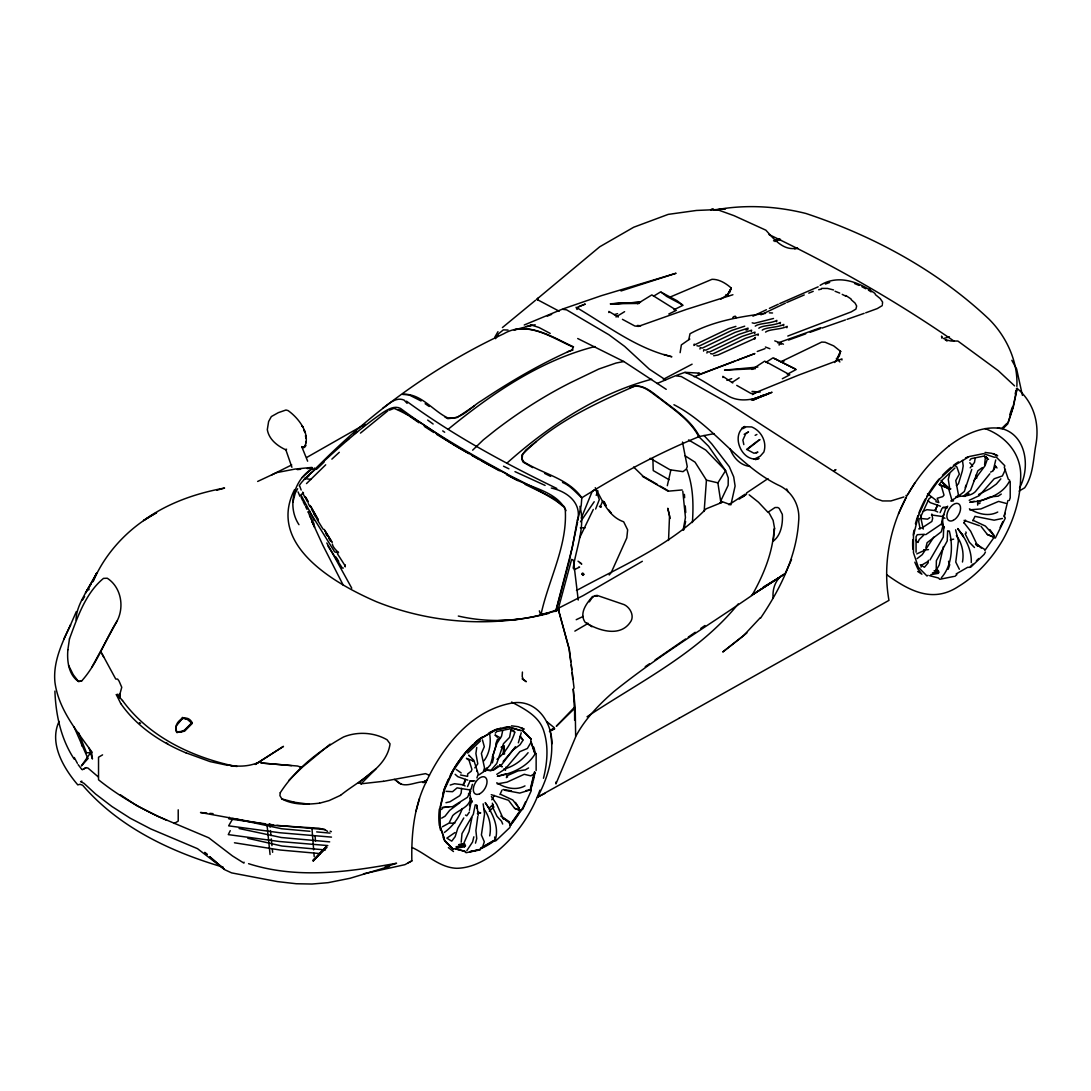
<?xml version="1.0" encoding="UTF-8"?>
<svg xmlns="http://www.w3.org/2000/svg" width="1091" height="1091" viewBox="0 0 1091 1091"><rect width="100%" height="100%" fill="white"/><g stroke="black" fill="none" stroke-linecap="round" stroke-linejoin="round"><path stroke-width="1.5" d="M476.917 808.417L476.917 805.213L478.226 815.263M692.417 522.534C693.562 504.506 693.331 486.627 686.866 469.607M1016.867 386.378C1018.108 361.612 1006.488 336.642 989.114 319.254C937.196 270.268 873.332 235.888 805.894 213.468C776.41 206.117 745.003 204.29 715.096 209.977M773.164 598.386C772.101 588.69 775.851 577.93 785.125 573.621L791.548 559.533M503.292 754.222L503.483 746.189L501.069 747.199M363.508 873.809L404.925 864.658L411.853 860.881C411.28 834.206 413.966 807.081 425.763 782.738M841.897 360.016L841.938 358.898L798.748 375.045L753.486 393.469L750.894 393.415L736.739 385.382M668.538 540.468L669.519 516.002L667.787 508.256L670.119 518.443M67.887 649.704C66.878 660.819 68.528 674.811 78.47 681.48L81.552 681.084C97.167 663.901 104.777 640.649 117.01 621.134C124.606 606.814 121.128 587.163 107.259 578.23L103.495 578.38C85.371 593.272 77.42 617.574 69.456 638.89M522.412 672.056L522.207 676.529L523.203 679.338L526.326 681.711L522.112 678.861M286.36 450.106C277.7 446.11 269 439.687 267.309 429.649L268.618 421.521L271.345 416.557L278.314 412.657L285.978 410.011L288.038 410.571C298.498 417.908 311.317 434.163 304.321 447.474L302.125 446.942M303.53 493.064C301.171 492.573 304.416 492.627 302.63 492.873L305.016 497.496M550.532 733.384C554.705 755.408 547.887 777.828 537.508 797.18L679.066 718.301M577.48 519.275L572.448 546.823L555.878 610.524L559.083 608.642M464.534 846.78L463.28 845.511L463.402 843.752L464.739 843.943L465.434 845.811L464.534 846.78L455.861 848.293M938.069 573.389L936.814 572.107L936.937 570.348L938.274 570.538L938.969 572.42L938.069 573.389L930.841 574.643M704.145 511.42L706.436 480.149L695.049 462.175L685.107 455.82M882.374 304.403L882.578 302.03L880.192 298.566L875.255 294.502M928.332 560.297L928.1 562.929L924.432 567.265L920.258 564.756M461.602 788.343L461.166 793.048L459.788 795.68L449.901 801.79L445.96 802.703M984.6 464.821L985.446 456.638M774.092 528.958C772.837 552.605 763.523 575.025 751.985 595.413L750.881 596.163C705.031 627.693 657.218 656.618 613.838 691.612C599.15 704.431 585.322 718.601 576.034 735.907M472.635 450.188L483.272 439.918L495.723 429.977A469.144 270.868 -60 0 1 570.579 382.655L598.782 369.044L616.006 363.058L623.82 361.516L666.233 389.337M489.709 835.87C491.482 826.61 489.668 816.463 483.886 808.949M280.264 792.734L279.91 795.612L281.86 798.939C293.22 805.09 307.021 804.653 319.527 803.153M685.625 521.539L683.812 529.885M962.467 562.015C964.226 552.96 961.948 542.895 956.384 535.599M305.439 444.951L305.235 446.683L305.821 445.428M244.043 862.19L243.92 863.117L232.478 855.944L208.749 837.793L157.963 816.395L137.111 805.881L120.474 794.862M470.603 791.139L467.466 797.316L452.465 806.699L447.855 806.849M921.077 567.143L921.309 565.356L927.745 561.579M477.776 816.477L475.894 830.537L476.74 838.584L475.471 843.152M298.961 524.676C286.701 506.129 293.752 479.835 312.517 468.366L302.18 477.517M942.433 518.102L943.047 525.235L941.315 531.767L927.105 542.691L925.891 547.587M67.874 649.745L69.469 638.849M505.392 770.382L505.883 767.15M971.263 562.601C971.904 550.328 965.412 537.822 957.653 528.549L963.394 536.772L962.439 534.085M577.575 522.071L569.543 559.833L555.919 611.124L555.114 611.451M680.129 352.666L681.357 344.906L689.785 339.028L688.953 339.533M919.222 518.416L918.717 521.58L920.108 528.849M975.163 458.261L974.481 462.434L970.199 467.834M689.035 338.455L690.003 333.751C713.173 321.149 739.616 316.731 765.527 313.403M936.201 569.679L936.378 560.679L947.206 541.013L947.656 530.84L948.897 531.167M462.284 808.513C459.202 817.827 452.424 826.583 444.378 832.447M511.024 729.524L509.592 737.352L503.496 743.68L496.773 763.468L491.4 769.823L492.641 770.137M943.442 546.55L939.228 564.974L935.642 571.22M995.728 459.966L993.315 470.248M461.193 842.211L461.998 833.579L473.344 814.227L475.226 804.872L476.467 805.199M469.444 810.272L471.312 801.08L469.88 794.521L470.385 790.443L470.521 791.766L468.407 793.962M471.926 817.664L469.048 831.519L463.593 843.807M693.917 345.492L694.203 344.129L694.735 344.811L728.556 328.636L735.92 326.386M699.972 349.052L700.258 347.688L702.359 348.07L735.116 332.373L748.058 328.118L747.771 329.468M703.531 351.111L703.818 349.747L705.932 350.129L738.689 334.432L751.617 330.164L751.331 331.528M706.927 353.075L707.213 351.711L709.327 352.093L742.085 336.396L755.013 332.128L754.727 333.491M755.258 326.127C758.859 323.1 771.064 323.618 776.847 320.399L776.56 321.763M754.386 338.756L755.408 337.405L755.122 338.769M758.818 328.186C762.432 325.159 774.624 325.677 780.406 322.459L780.12 323.822M758.068 335.428L758.354 334.064L745.426 338.319L712.668 354.016L710.555 353.648M762.227 330.15C765.827 327.123 778.019 327.641 783.815 324.422L783.515 325.786M765.568 332.087C769.169 329.059 781.374 329.564 787.157 326.359L786.87 327.723M502.678 730.752L501.533 736.166L497.019 743.271L492.355 756.84L493.678 757.495L492.368 762.909M573.184 568.193C576.171 547.914 585.608 526.871 579.907 506.333M1015.203 393.933L1015.926 390.633M667.31 485.7L670.801 470.262M440.219 806.822L444.351 788.766L449.656 777.269M530.417 788.588L534.413 772.087M534.767 772.292L530.771 788.793L531.262 790.716L522.644 809.386L520.762 810.463L510.315 825.273L509.879 827.483L495.928 840.766L494.128 840.684L481.199 848.157L480.135 849.875L466.198 852.698L465.011 851.416L454.565 848.689L453.42 849.357L444.801 840.629L439.932 826.119L439.932 809.181L444.801 789.025L453.42 770.355L466.198 752.272L480.135 738.989L495.928 729.865L509.879 727.056L520.762 730.629L522.644 730.397L531.262 739.112L530.771 740.762L534.767 752.64L536.145 753.636L536.145 770.56M965.262 487.704L965.862 485.195M1007.907 500.551L1004.306 515.402L1004.797 517.325M229.328 817.295L228.933 818.891L265.29 823.787M473.862 836.811L472.58 841.979L466.866 850.557M942.965 517.734L941.315 524.103L925.686 534.672M292.92 502.065L295.266 493.05L297.625 488.741M583.33 574.03L582.989 575.38L582.294 573.252L584.162 574.425L581.844 574.371L583.276 573.307L582.349 573.961M543.468 778.278C547.273 763.141 548.678 746.94 544.027 731.829C539.704 716.364 524.607 709.027 511.597 702.045M683.143 530.035L685.448 517.584L682.802 491.264M122.478 700.531L120.105 697.845L119.942 693.944L121.756 687.275L119.028 681.016L117.623 679.093L115.741 679.052L101.149 652.118M415.998 811.268L419.462 798.707M521.225 732.797L518.334 742.821M496.119 744.853L490.459 764.75L484.704 771.173M541.068 614.247C548.555 579.498 567.865 545.282 565.206 509.129C553.86 488.263 523.257 487.336 505.774 473.167C469.566 453.501 433.591 433.1 400.52 408.429C394.615 405.443 388.355 409.125 383.364 412.248C354.793 431.872 329.727 456.106 304.157 479.372M310.512 513.002L334.61 551.841C343.297 554.542 333.587 550.314 332.332 544.041M943.306 515.92L945.883 508.174M482.454 847.543L484.309 841.775L481.39 834.97L484.54 813.995L483.163 803.849M1008.166 422.217L1013.007 407.161L1017.017 388.205L1016.294 388.982M476.74 747.471L475.894 753.486L477.776 763.809L474.803 767.846M589.345 601.85L592.822 596.532L597.009 595.359L624.202 604.659C630.353 607.592 634.935 616.483 630.148 622.415C619.661 637.662 597.854 630.393 585.185 622.361C579.403 614.11 585.349 605.096 590.776 598.564M1009.843 414.539L1012.298 407.148M476.917 777.91L478.226 773.983L473.862 760.318L468.707 755.122L469.471 756.158M948.174 569.27L949.688 564.852L948.515 561.238M472.403 784.347L471.08 789.175L469.13 789.802L457.088 787.879L452.533 791.698L446.124 791.33M943.524 515.143L943.742 514.488L942.992 516.589L931.469 514.966M729.606 292.783L731.256 288.051C725.979 283.401 719.269 279.16 712 279.31L669.915 297.134M949.265 445.742C932.219 459.393 917.995 476.399 907.248 495.382L906.007 495.396L906.662 496.46C889.601 527.989 882.646 564.947 888.96 600.364L679.066 718.287M947.206 507.465L947.656 506.169M63.755 639.244L70.588 624.884C62.119 642.722 52.9 661.882 54.932 682.189C58.478 709.3 76.834 730.956 92.203 752.476M1009.23 500.524L1010.211 497.851L1010.211 481.458M495.764 743.898L497.482 739.303L500.496 738.021L495.246 734.993M596.218 495.369L597.936 490.827M595.645 509.02L599.314 499.596L595.55 488.823M294.625 489.532C266.409 544.695 334.814 583.753 376.64 601.809C430.863 623.52 492 627.707 548.678 613.401M423.035 781.892L422.776 782.533L427.181 779.888M602.668 500.864L600.295 506.797L599.436 506.347L601.346 506.96L600.486 506.51M469.444 805.69L471.312 801.08L470.862 799.43L472.376 801.967L469.826 798.107M539.936 790.17C531.031 814.854 515.375 837.152 494.659 853.339C483.613 861.481 470.739 868.068 456.734 868.3C439.728 867.727 426.976 854.335 412.234 847.571M581.258 518.143L592.127 491.591L594.404 489.75M779.11 345.124L779.41 344.251A2.223 0.9 -69.6 0 1 780.774 343.16L783.447 344.183M556.287 783.065L556.055 781.933L555.933 783.897L575.666 736.861L575.23 708.659M424.276 781.347L423.731 782.602L424.385 781.251M917.954 542.5L919.263 539.459L924.486 534.372M69.879 626.398L76.356 611.519M929.955 559.997L943.306 537.072L943.742 527.048L942.897 525.166L943.538 527.185M450.978 774.405C457.906 760.741 467.971 748.59 479.685 738.716L480.858 738.43M464.807 782.438L465.502 779.41L457.797 776.669L455.152 774.324M467.507 786.584L469.525 782.22M499.951 794.575L502.01 790.102M522.194 809.127L525.507 801.94M940.087 512.647L942.106 508.27M972.886 520.83L974.945 516.357L994.133 520.189L1002.424 518.47M1000.161 527.376L1002.806 521.634M1005.302 518.13L995.347 538.027L987.382 534.522L980.904 526.217M93.13 581.612C104.954 553.178 128.806 527.567 156.599 512.688L143.521 520.571C167.509 503.156 195.657 493.337 224.582 488.059L216.754 490.227M898.52 513.779L905.939 498.001M1005.438 469.444L1002.37 475.962L994.242 478.731L979.213 495.669L969.217 500.305M92.79 581.408L96.799 572.939C89.898 587.49 75.92 604.523 76.097 620.152M703.995 435.445L711.837 443.982L729.279 466.662L733.697 476.849L735.102 486.04L730.888 504.847L720.66 501.11L728.161 485.318L728.256 477.94L725.597 470.616L708.564 446.233L698.295 436.168M579.58 537.918L593.286 509.442M280.251 792.775C295.429 769.1 319.172 750.649 343.488 737.011C357.343 731.325 374.104 732.279 387.1 739.793L390.046 743.83C386.828 768.5 357.957 781.02 340.515 795.38M971.754 469.43L964.308 491.536L957.134 497.141M949.688 473.726L948.284 479.426L949.866 489.586M425.735 782.779C442.551 746.776 471.476 709.9 512.852 702.89C536.54 699.317 552.278 722.419 551.869 743.857M303.966 430.345L305.03 432.541L304.198 429.895M59.091 721.437C48.7 743.435 63.742 768.337 77.788 784.879L80.011 784.306L82.657 785.234C118.905 827.36 170.823 851.853 223.273 867.209M486.777 767.996L483.749 771.514L487.022 770.232L491.236 770.587L486.068 770.001M92.067 666.806L117.01 621.134M727.67 294.556L731.256 288.051L727.67 294.556L720.783 299.207M491.796 799.758L494.25 795.407M96.799 572.939L85.48 592.959L90.908 584.326M88.644 590.013L89.162 589.085M985.446 552.046L984.109 554.419L970.595 567.279M441.623 809.536L442.769 807.517L448.865 806.863L442.196 807.599M494.673 337.405L497.973 331.678M995.66 466.375L993.001 471.012L990.601 472.103M1009.257 481.581C1002.124 495.3 984.232 501.055 969.776 502.255L974.331 501.246M463.784 817.977L457.797 828.26L455.152 836.661L451.742 841.134L447.801 838.774M91.453 751.454L81.402 765.909L88.18 758.368M531.017 742.33L527.362 748.494L519.861 751.644L505.365 768.882L496.787 774.337M84.634 596.545L82.561 599.832M908.271 493.705L914.79 483.04M933.869 537.072L922.236 554.664L917.136 558.592M495.546 338.674L498.71 333.641L503.36 329.877L508.011 330.041M720.66 501.11L717.878 482.849L725.597 470.616L705.782 450.065L688.571 439.946M760.482 618.256C780.024 589.358 796.389 556.846 798.626 521.484C800.33 506.088 792.38 491.114 777.91 484.922C738.021 465.271 713.446 425.04 673.938 404.72M232.956 818.373L228.646 825.846L279.882 832.747L331.487 837.111M230.242 830.66L228.278 834.615L279.514 841.516L327.805 845.58M314.167 520.489L309.708 511.365L308.167 511.938L314.631 527.212L312.135 521.866M1019.526 487.909C1030.231 468.544 1026.958 436.127 1002.752 428.872L1007.825 423.799L1013.239 407.257L1017.207 388.451C1034.036 402.715 1039.832 424.004 1035.754 445.373C1033.232 459.666 1033.204 475.526 1024.667 487.813L1019.103 491.059M580.521 521.73L594.2 501.737M834.67 362.526L839.347 355.789L840.561 351.357L833.688 345.874L825.123 342.233L821.7 342.069L780.488 361.953M745.903 433.441L742.876 440.028L743.83 444.596M479.685 849.616L480.858 847.952L493.773 840.493L495.464 840.493M469.403 812.072L466.771 815.795L465.502 815.045M509.961 825.069L520.421 810.258L514.625 808.363L508.542 800.289L491.264 794.671M984.805 550.532L994.296 537.072L987.382 534.522M534.754 754.427C526.898 767.123 511.488 773.764 497.346 776.274L505.801 773.901M663.301 379.313L692.103 364.176M732.716 317.795L733.261 317.031A2.223 1.582 -47.4 0 1 735.539 316.499M299.193 485.863C301.293 481.363 312.135 472.035 312.762 471.53M515.457 746.694L501.465 764.927L493.009 770.341L498.028 765.882M973.704 480.967L985.037 465.734L987.382 459.106L986.237 457.074M178.979 722.61L182.674 718.014L186.793 719.351M989.837 473.78L975.313 491.727C969.408 497.21 962.357 495.15 955.784 497.237L959.985 495.6L959.044 495.955M969.804 460.293L971.14 458.656L983.973 456.065M609.201 574.971L611.26 572.475L626.793 537.931L627.639 529.858L623.67 521.798C608.314 516.493 602.505 500.578 595.25 487.704M941.369 577.725C952.184 565.711 953.207 546.127 949.361 531.181M503.169 761.463L513.097 749.926L520.052 744.744L522.971 740.257L520.162 736.289L522.903 739.78M1000.856 478.84L996.356 484.063L990.001 488.618L978.572 494.496M528.099 752.695C521.948 760.441 513.22 766.864 503.592 769.155M483.886 760.863C489.504 753.731 491.209 743.189 489.709 734.202M495.3 733.138L496.705 731.529L509.538 728.938M325.568 847.38L313.09 861.167L326.536 846.357L313.103 860.24L326.986 847.434M306.503 483.586L325.704 464.807M760.372 617.656L743.23 635.971L722.76 651.995L746.912 632.944M574.33 707.418L556.301 726.279L575.216 707.854L573.225 688.885L574.33 707.418L575.175 707.827M732.907 294.734L686.444 309.394L638.344 326.4L634.798 325.977L622.443 319.336M360.957 783.638L359.798 782.711L361.107 783.802L376.109 768.637L358.312 783.093M705.509 509.415C670.474 545.405 622.797 565.329 579.335 589.004L576.457 590.395M738.225 603.923C698.158 653.427 639.081 682.025 587.053 716.76M1006.898 423.403L1001.947 428.258L1002.493 428.722L997.515 427.958M288.842 780.406L302.043 767.464L330.109 744.171M313.281 471.053C368.226 414.416 432.172 367.244 503.728 333.778C527.076 320.072 552.401 337.296 573.566 346.87M316.949 468.939L324.068 462.12M467.671 753.104L480.504 740.884M492.832 804.64L489.504 807.817L490.2 810.354L485.209 802.581C492.491 813.177 499.337 826.828 495.3 839.906L494.632 837.015M489.327 811.24L493.678 807.095L492.368 803.194M942.106 480.231L954.939 468.012M972.954 564.047L969.463 567.375L967.662 567.293L956.18 573.934M976.431 560.733L978.763 558.51M464.234 783.652L463.007 784.811L454.538 783.733L450.188 785.084M331.882 459.12L339.301 452.301M506.988 463.075C548.623 425.995 597.486 393.592 651.654 379.245M834.942 470.453L835.897 469.594L833.906 471.026L834.71 470.357M923.122 511.352L926.914 509.674L935.096 510.574L937.701 512.02M346.679 440.6L349.175 438.446M354.18 434.109L356.689 431.941M362.948 426.526L365.444 424.358M448.278 429.172C491.714 393.769 540.181 360.398 594.99 346.529M592.972 597.2L591.308 597.827L592.822 596.532M538.449 297.857L537.427 298.689L537.74 300.025L537.413 298.716L599.75 246.771L633.694 227.242L668.21 214.381L696.467 210.454L717.169 209.581L734.079 215.691L765.855 230.174C773.928 239.052 783.406 251.203 797.071 248.107M954.72 576.457L956.875 574.671M502.419 327.559L535.626 300.189M360.466 433.113L387.823 410.83M536.308 441.5L525.93 449.928L521.921 455.097L521.975 459.706L523.148 462.134L532.735 467.616M956.384 485.454L958.443 483.818L962.344 470.957L963.203 465.898L962.467 460.361M458.315 616.047C491.605 623.711 527.758 621.488 559.247 608.819M746.585 449.465L756.936 441.446M478.922 774.896L483.163 772.06L484.54 767.969L481.39 753.458L484.309 746.694L482.454 739.889M966.558 495.355L968.958 493.514M930.8 497.441L929 498.792L921.077 515.975L921.309 518.007L920.327 515.102M459.788 802.771L449.642 810.381L445.005 816.232L441.65 818.141M382.914 408.116C388.928 403.875 396.074 396.565 404.106 400.124L407.134 403.343M713.514 210.249L725.665 208.681L715.028 210.058M951.502 500.496L955.593 498.028L958.403 494.769L955.771 480.558L959.33 474.149L956.875 467.003L954.734 465.243L939.733 478.867L926.955 496.964L918.336 515.634L913.467 535.79L913.467 552.728L918.336 567.238L926.955 575.966L928.1 575.298M474.503 405.825L456.965 417.594L447.842 418.658L444.951 417.062M982.377 467.589L977.877 470.78L970.622 490.268L963.83 495.791L965.085 496.119M685.503 639.04L654.955 660.082M688.285 637.103L695.226 632.275M700.777 628.416L704.95 625.525M446.805 838.188L454.974 832.556M739.207 499.132L744.758 495.328M1001.279 494.073L998.183 496.173L990.383 496.855L978.559 501.792M645.231 666.669L649.404 663.846M742.603 496.937L746.517 494.305L746.53 492.955L767.982 478.608M949.252 445.742C964.049 434.682 982.432 425.463 1001.388 428.545M929.832 517.639L927.541 519.152L920.559 518.457M732.061 382.436L739.166 377.8M751.958 369.454L764.764 361.107M728.924 504.765L745.112 494.196M257.653 481.445L276.446 472.662L295.143 469.048L312.012 467.412M311.112 479.413L304.784 478.581L308.835 475.962M765.896 362.376L773.001 357.848M534.795 773.41L530.84 775.865L524.226 774.31L507.042 782.138L497.264 783.883M574.848 631.116L588.213 623.343M615.992 316.963L624.597 311.671M637.512 303.721L651.873 294.884M496.991 759.363C505.174 752.831 511.311 742.971 514.625 732.947L513.956 731.202L510.752 730.356M653.495 296.234L660.641 291.897M304.784 478.581L307.662 476.835M882.278 305.589L877.3 308.576L865.695 312.817M82.275 769.796L86.08 767.614L88.016 768.091L98.367 776.983M763.264 587.04L779.329 577.521L752.681 594.663L783.87 574.507L751.494 595.4M528.576 767.941L525.235 769.919L517.993 770.914L506.469 776.015L507.615 776.887L506.333 777.638M642.34 561.292L583.29 595.536L559.315 607.769M102.581 754.863L98.531 757.209L98.531 779.779C119.274 796.444 142.594 809.686 166.923 820.364M174.165 823.446L178.215 821.114L178.215 809.822M482.29 737.598L495.464 729.606L507.861 727.097M954.734 465.243L969.463 456.474L983.414 453.651L994.296 457.238L996.178 456.993L1004.797 465.721L1004.306 467.357L1008.302 479.249L1009.68 480.245M978.913 503.687L980.209 502.951M741.907 428.108L744.785 426.472C729.893 435.336 742.466 463.58 759.05 458.397L755.531 459.666M306.721 457.456L364.244 424.713M574.125 569.747L579.594 567.115L578.639 567.211M744.144 434.313L748.549 431.954L746.79 432.841M83.134 769.291L86.012 767.696M442.346 826.787L449.056 823.091L452.724 815.591C458.138 809.986 470.18 807.163 470.385 797.998L471.08 800.685M787.347 374.24L796.225 369.481M744.717 326.182L731.775 330.437L699.017 346.133L696.917 345.765M773.505 318.477L754.276 323.345L752.204 322.841M752.408 394.587L756.895 392.201M782.329 378.754L789.802 374.786M408.252 862.749L411.853 860.881M271.495 475.035L291.72 464.916M537.495 797.18L545.105 793.321M583.221 616.401L576.225 619.702M531.194 325.527L514.011 329.946C534.467 324.968 554.351 338.919 572.352 346.679L572.993 348.288L571.561 350.143C540.1 364.053 510.315 381.564 481.69 400.588C470.998 406.602 461.507 420.062 447.733 417.908C432.65 410.68 420.703 392.978 402.62 394.356L408.866 394.806L421.071 400.983M673.938 309.789L683.089 305.248M742.807 428.64L746.462 426.826L751.631 426.936C761.3 430.836 767.205 441.964 763.864 452.042L760.222 456.188L754.113 459.216M755.136 435.336L756.895 434.463M758.231 440.45L759.991 439.578L747.049 449.601L753.976 453.242L757.904 452.11L756.145 452.997M524.253 324.982L562.138 309.244L566.556 309.83L608.942 334.773L624.638 346.392L649.295 369.14L665.633 379.913M668.797 314.003L676.379 310.349M752.926 316.185L766.428 309.721M760.891 314.794L785.384 303.162M903.934 496.964L890.897 500.946L882.455 500.946L876.128 498.737L727.083 402.511L681.302 376.545L675.506 375.754L657.041 383.5M769.387 308.358L778.251 304.253M714.21 433.632L698.772 436.618C690.071 420.035 673.815 409.657 659.537 398.392C651.832 393.292 644.399 385.068 634.253 386.337C594.718 403.834 553.055 422.858 522.616 454.333L522.098 459.011L523.748 461.793C542.786 473.944 568.411 478.376 581.803 497.796L581.217 505.447L577.589 520.516C582.008 502.678 566.774 491.332 551.323 488.059M916.767 553.901L924.063 550.546M779.738 303.571L818.168 286.824M340.515 795.339L329.127 800.589L319.513 803.208M946.497 507.165L947.302 506.797L942.801 507.506L946.893 508.133M752.749 400.07L763.141 395.365L752.858 399.947M706.068 508.856L721.819 502.474L719.637 502.76M694.162 376.722L754.904 353.539L737.761 359.989M786.843 302.466L804.231 294.952M698.117 373.777L699.508 373.163L684.93 372.317L676.325 375.427M753.608 399.947L770.573 392.719L751.181 399.838L772.046 392.255C757.522 398.842 740.162 404.461 725.747 394.451C712.014 387.496 699.699 377.404 685.012 372.495M774.978 241.534L780.515 239.256M547.287 316.131L551.651 314.358M578.066 306.98L585.294 304.062L578.435 306.844L577.016 309.435L576.116 307.294C607.114 325.418 636.108 348.424 671.865 356.771L663.928 354.507M808.731 293.138L813.218 291.338M389.378 410.216L394.056 408.348C420.894 419.585 442.864 440.423 469.075 453.392C499.855 472.812 534.835 485.086 564.224 506.592L566.011 510.67M81.866 781.129L80.598 781.633L83.939 783.283L95.544 793.989L111.937 806.508L130.265 818.236L150.776 828.928L197.512 848.675L224.255 869.241L209.663 856.653M773.505 240.825L779.069 238.684M787.797 336.055L851.294 311.849L855.958 309.067L856.653 305.998L855.058 303.08L851.294 299.78M820.146 285.337C838.27 273.909 859.34 282.092 875.05 293.493M698.813 374.649L734.638 361.162M997.747 512.047C988.569 516.902 977.809 513.929 969.394 508.842M825.382 284.069L829.692 282.446M308.167 511.938L309.708 511.365L310.008 512.115M524.989 785.902C515.838 790.852 505.092 788.084 496.76 782.779M305.412 435.8L306.148 438.35L305.753 435.677M788.575 340.065L805.69 333.846M757.249 351.479L765.077 348.629M777.788 342.983L820.855 327.614M620.997 290.97L676.065 273.255L601.359 295.688L563.065 308.889M755.067 338.333L717.987 354.998L713.691 355.748M726.906 380.364L731.693 378.659M810.177 332.25L820.432 328.609M847.011 319.363L864.14 313.362M822 328.077L845.457 319.895M567.415 351.793L573.034 349.938M918.745 528.876L922.263 527.73L931.878 521.443L932.628 518.457L931.837 514.038M337.951 552.155L338.565 552.591M629.862 387.85C640.812 381.986 651.259 391.587 659.4 397.751C673.979 409.139 690.617 419.585 699.467 436.468C658.432 453.147 619.333 474.34 581.803 497.796C575.693 492.464 570.538 485.659 562.533 482.467M389.582 866.363L350.061 878.282L328.159 882.66L311.971 884.037L296.207 883.737L277.373 881.583L231.606 872.882L224.691 869.691L209.799 856.79M614.342 314.644L617.561 313.635M869.282 289.115L870.332 288.788M943.32 338.592L949.429 336.846M286.606 449.206L285.733 449.465L291.911 467.289M82.493 599.395L82.343 600.105M781.088 361.735L784.265 360.862M539.363 610.851L540.591 614.71L545.282 613.456M540.427 615.065L556.724 610.742M120.774 703.613L116.369 694.653L117.896 694.258L120.105 697.845L119.955 693.903M746.039 330.096L747.09 329.837M384.728 867.222L396.565 863.254C347.879 872.077 296.957 879.223 248.571 863.677M818.686 289.742L821.346 289.088M540.591 614.71L547.123 613.347M950.302 539.827L953.643 539.159M177.001 732.497L184.652 730.943L192.139 723.483L188.17 719.787M953.684 576.484L939.733 579.307L938.546 578.025L929.587 575.68M477.367 813.572L480.708 812.89L477.994 812.181M470.385 851.498L478.131 849.93M526.121 326.495L535.176 324.777M423.103 781.838C414.471 782.029 403.711 788.984 396.66 780.965M526.067 790.566L530.717 789.748L519.752 793.089L504.424 790.211M934.046 570.852L936.937 570.348M935.382 571.043L938.274 570.538M932.478 572.87L936.814 572.107M383.418 781.347L425.613 773.642L429.459 775.387M459.066 844.502L463.402 843.752M458.956 844.939L463.293 844.189M456.052 846.766L463.28 845.511M462.543 846.316L465.434 845.811M91.371 752.79L86.489 752.749L78.484 732.511M81.566 681.043L78.47 681.48L73.247 674.715L68.556 665.319M383.432 781.306L361.107 783.802M297.298 469.607L300.611 469.266M307.253 468.585L312.231 468.08M797.698 248.298L794.398 248.598L797.466 248.325M757.863 367.04L724.533 370.135L755.436 368.676M682.148 489.954L668.878 491.114L660.287 486.15M969.694 509.852L980.891 508.924L998.606 501.396L1005.861 503.333M948.161 489.041L950.888 488.85M498.328 620.656L519.33 619.279M640.485 302.234L610.346 303.925L640.144 302.384M923.913 534.331L917.272 534.685L916.072 536.663L916.072 552.251M474.858 780.829L469.621 781.101L473.03 781.347M640.24 302.316L610.551 303.775L639.162 303.448M963.258 496.323L965.453 496.323M580.303 527.839L585.09 527.853M821.537 288.406L827.551 288.433L833.51 289.933M343.324 568.056L342.329 568.043L328.023 546.155M312.299 469.212L315.872 469.307M769.332 312.858L772.523 312.981M752.026 391.424L760.154 392.092M325.104 829.61L276.855 825.355M227.678 764.941C238.765 767.096 250.221 766.509 260.463 761.559L261.172 763.018L291.57 765.637M261.172 763.018L297.475 766.018L302.043 767.464L299.507 766.687M206.785 813.068L200.512 812.509L269.709 825.123L318.708 828.219L324.45 829.487L327.573 831.328M209.922 813.354L213.059 813.627M309.994 831.301L281.614 828.751L234.565 818.714M316.676 831.901L330.028 833.101M329.687 841.87L281.26 837.506L239.079 828.519M325.404 849.957L281.996 846.03L247.793 838.297M320.359 853.612L280.251 850.025L234.456 842.784M637.417 325.445L640.772 325.8M230.91 765.787L237.115 766.482M985.023 452.438L991.705 453.31L997.679 455.752L993.165 453.556M511.488 725.829L518.17 726.701L524.144 729.143L521.13 727.683M268.591 824.237L273.555 824.905M293.97 802.199L309.135 804.203M530.376 324.695L539.009 327.505L550.232 333.437M503.169 789.502L511.447 790.866M559.233 609.433L558.169 609.214L571.616 559.424L572.516 559.778M227.828 765.364L210.154 761.627L186.084 752.858M944.942 339.656L950.97 341.006L957.898 341.06L998.238 370.654L1014.562 385.873M749.872 466.389C740.339 465.489 733.261 457.497 730.097 448.947M706.436 480.149L717.878 482.849M233.842 766.073C191.089 756.677 148.799 736.67 122.492 700.49M398.051 409.534L401.447 410.393L408.348 415.221M947.097 487.95L939.228 484.499L941.642 481.39L948.243 487.404L952.088 500.783M940.401 506.197L930.187 502.61L928.1 500.578M520.421 730.438L509.961 727.697L509.415 726.783M467.807 780.133L465.502 779.41L463.007 784.811L465.121 785.97M455.711 848.88L464.671 851.225L465.734 852.439M281.86 798.939L293.984 802.158M935.833 501.71L938.805 502.528L937.224 498.26L942.679 496.65L944.015 495.15L941.41 486.245L939.228 484.499L947.834 488.113M460.538 774.978L467.616 776.369L467.657 773.942L471.23 771.242L471.926 769.373L469.048 760.318L466.43 758.327L473.453 761.027L472.144 760.536M787.538 373.886L788.998 374.349L765.568 361.544L767.505 362.88M979.363 525.698L964.089 520.352M774.76 340.869L780.774 343.16L781.115 344.197M765.391 347.02L769.905 348.725M493.678 807.095L492.355 806.59L497.019 816.368L501.533 821.264L502.678 824.032M835.065 291.256L839.715 293.084M514.625 808.363L520.925 810.899M505.951 819.668L511.024 824.932M500.878 794.466L512.811 800.017L519.302 808.499L515.457 802.403M854.526 283.496L859.108 285.433M972.967 520.243L985.418 526.08L994.351 535.967L989.837 529.503M545.118 485.427L514.979 471.639M330.109 831.151L331.364 831.683M749.162 494.809L758.504 502.242L768.119 512.484M577.698 338.524L623.82 361.516M556.805 488.454C504.683 463.266 453.27 435.418 406.507 401.174M508.911 468.803L503.524 466.212M186.07 752.913C160.759 742.33 136.525 726.415 120.787 703.559M544.627 473.412L550.628 476.385M978.232 545.541L981.314 548.037M524.962 484.309L554.869 498.86L562.206 505.76M536.704 299.289L559.206 311.221M769.005 234.565C833.347 265.331 895.452 300.598 954.12 341.197M842.211 294.365L845.948 296.275M861.931 286.742L865.818 288.774M506.401 474.64L517.83 480.585M306.326 441.214L305.848 442.905M725.924 294.57L728.515 295.988M499.337 470.753L482.127 461.193M471.748 455.342L479.154 459.516M618.311 317.017L608.873 311.426L608.887 312.544M984.982 428.558C1006.707 436.55 1022.24 455.015 1020.603 478.84C1020.14 500.442 1013.198 521.498 1002.656 540.209C991.719 558.701 976.95 575.243 958.471 586.44C932.928 603.432 909.485 590.995 886.969 574.875M650.168 458.315L670.038 469.785L683.034 471.653L686.28 469.116L687.262 466.689L682.489 442.046M669.056 479.713L653.236 470.576L652.882 458.997M657.437 484.499L643.117 476.235L633.626 467.043M642.435 476.372L668.21 491.25M139.416 722.637L140.575 723.306M166.514 742.985L167.673 743.653M453.092 444.351L468.844 453.651M436.523 434.3L451.701 443.505M732.757 382.955L722.897 376.368L722.938 377.5M978.272 545.882L975.872 543.823L984.6 549.387M868.422 290.124L871.15 291.87M424.344 426.404L433.809 432.541M917.695 571.452L921.909 574.207L917.817 568.847L914.817 562.22M845.798 295.497L851.116 298.989M500.796 816.082L509.592 821.918M394.301 779.424L401.202 784.197M975.872 543.823L979.241 546.045M442.714 430.904L444.678 432.241M425.149 403.738L429.227 406.479M936.201 500.401L927.5 493.678M456.215 769.469L461.193 772.946M409.52 416.121L418.944 422.762M586.617 623.002L591.922 626.779M984.491 456.447L988.555 459.366M427.672 420.076L433.141 424.017M535.681 753.363L534.413 752.435L530.922 742.044M984.573 456.147L987.246 458.179M578.025 561.169L581.748 564.061L579.798 562.451M448.374 847.598L453.474 851.539M974.481 547.518L969.408 542.309L965.153 533.785M512.347 730.043L514.952 732.116M945.883 340.147L947.002 341.06M546.891 721.737L554.392 727.806L549.919 730.629L554.733 728.788L549.455 731.379L550.396 732.293M975.531 544.368L977.877 546.332L970.622 531.167L963.83 522.548M116.355 694.694L120.105 697.885M204.808 852.453L207.235 854.553L204.835 852.48M675.124 309.421L652.65 295.388M503.087 817.65L506.483 820.759M314.317 468.025L315.367 469.048M522.194 730.124L530.799 738.852M444.351 840.37L452.97 849.098M836.347 358.38L839.879 361.967M735.525 316.458L736.111 317.672M915.881 540.277L917.558 542.186M611.274 513.097L608.71 509.865M995.251 465.693L997.01 467.984M78.143 764.655L81.73 769.319M941.738 524.648L944.397 527.703L942.897 525.166L943.524 526.653M941.028 480.395L945.829 486.872L941.642 481.39L942.078 482.222M491.4 796.58L496.773 804.381L503.496 819.232M337.514 553.928L344.838 565.343M335.946 557.01L338.701 561.32M325.5 533.104L327.191 535.817M328.882 538.531L330.573 541.259M324.041 529.34L331.623 541.572M324.682 530.24L332.237 542.445M317.467 520.052L323.018 529.094M302.657 492.136L303.257 493.105L300.857 494.755L310.035 511.979M604.319 502.856L606.023 505.747M603.473 501.41L605.791 505.419L604.305 501.874M310.812 506.51L318.408 520.012M313.799 513.506L315.258 516.125M309.544 515.743L314.031 523.735M310.13 505.488L317.74 519.071M317.495 519.821L311.481 509.074M74.256 759.172C60.946 739.084 55.805 714.891 54.905 691.108M1011.834 360.316L1016.635 369.003L1022.417 395.392M351.766 588.199L326.795 542.977M308.276 503.578L309.871 506.497M305.862 497.51L308.33 502.078M100.645 651.191L101.136 652.159M305.262 496.582L307.717 501.137M74.283 757.536L77.393 763.332M102.24 654.395L103.768 657.259M306.026 498.86L307.58 501.874M343.324 585.349L322.786 545.091L311.835 521.198M305.603 506.565L307.007 509.347M476.903 770.778L477.367 771.719M786.679 488.945L788.016 491.7M303.134 501.56L304.894 505.174M301.13 497.305L302.548 500.346M87.498 757.522L74.011 726.838M298.061 491.905L299.93 496.31M307.635 461.193L301.716 446.574M959.33 569.229L955.771 562.07L958.403 540.781L955.593 529.817M89.148 748.208L92.435 759.009L91.726 753.445M299.82 486.327L301.171 490.05M965.862 531.972L966.271 533.144M440.219 826.473L444.214 838.365M558.633 610.346L568.793 647.877M558.333 609.624L569.352 649.268L574.071 688.176M923.259 529.08L920.899 518.13M558.36 610.305L558.565 611.396M941.833 337.542L941.601 336.069L941.819 338.019M942.065 521.416L942.433 523.912M569.107 649.527L570.784 661.773M573.43 560.174L578.244 600.05M571.207 664.883L571.834 669.547M266.981 824.373L270.063 854.512M269.75 823.855L270.091 827.196M270.432 830.551L270.936 835.57M271.277 838.911L271.959 845.607M272.3 848.962L272.641 852.303M572.175 672.752L572.734 679.407M311.944 828.151L313.663 849.875M313.922 853.217L314.194 856.558M684.398 494.387L684.643 497.673M685.257 505.91L685.748 512.497M315.122 836.238L315.49 841.325M81.593 742.944L81.743 745.889M504.137 745.63L504.506 754.099M574.575 707.704L574.643 720.333M977.659 501.083L977.659 505.147M439.468 808.922L439.468 825.846M779.465 344.279A2.223 0.9 -69.6 0 1 780.815 343.188M969.763 462.789A50.254 29.021 -60 0 1 972.667 466.293M976.145 475.008A50.254 29.021 -60 0 1 976.69 478.253M965.576 520.134A50.254 29.021 -60 0 1 963.858 522.848M928.468 549.619A50.254 29.021 -60 0 1 923.682 549.728M944.983 518.28A9.71 5.605 -60 0 1 943.088 516.616M950.793 501.014A9.71 5.605 -60 0 1 953.548 500.946M1005.111 513.356A68.338 39.453 -60 0 1 1004.02 516.616M912.853 549.168A68.338 39.453 -60 0 1 912.785 539.581M913.235 534.972A68.338 39.453 -60 0 1 913.972 530.24M915.404 523.816A68.338 39.453 -60 0 1 917.899 515.675M918.936 512.879A68.338 39.453 -60 0 1 925.291 499.092M926.791 496.419A68.338 39.453 -60 0 1 939.024 479.085M942.474 475.267A68.338 39.453 -60 0 1 950.916 467.357M953.398 465.393A68.338 39.453 -60 0 1 958.43 461.875M965.508 457.961A68.338 39.453 -60 0 1 968.522 456.665M495.137 735.225A50.254 29.021 -60 0 1 497.264 737.243M454.933 823.023A50.254 29.021 -60 0 1 450.147 823.119M524.171 732.088A68.338 39.453 -60 0 1 528.63 736.589M533.826 747.171A68.338 39.453 -60 0 1 535.149 753.254M534.945 772.264A68.338 39.453 -60 0 1 533.39 780.242M532.981 781.865A68.338 39.453 -60 0 1 530.485 790.007M521.593 809.263A68.338 39.453 -60 0 1 510.329 825.451M494.987 840.288A68.338 39.453 -60 0 1 481.363 848.389M478.376 849.575A68.338 39.453 -60 0 1 475.403 850.516M472.498 851.225A68.338 39.453 -60 0 1 469.635 851.689M451.947 847.898A68.338 39.453 -60 0 1 449.478 845.989M447.242 843.738A68.338 39.453 -60 0 1 445.264 841.147M444.364 839.729A68.338 39.453 -60 0 1 443.082 837.302M440.614 830.442A68.338 39.453 -60 0 1 439.959 827.401M439.7 825.819A68.338 39.453 -60 0 1 439.7 808.363M442.782 793.962A68.338 39.453 -60 0 1 448.333 779.315M449.642 776.56A68.338 39.453 -60 0 1 459.025 760.795M459.897 759.554A68.338 39.453 -60 0 1 472.498 745.085M474.912 742.862A68.338 39.453 -60 0 1 482.372 736.957M488.945 732.893A68.338 39.453 -60 0 1 494.987 730.056M496.473 729.497A68.338 39.453 -60 0 1 500.905 728.174M503.797 727.588A68.338 39.453 -60 0 1 508.011 727.165M192.33 722.91L184.229 731.27L176.769 732.456C171.792 723.442 186.056 711.141 192.33 722.91M345.247 565.233L345.22 566.652L345.247 565.233M175.706 727.042L176.701 731.897L181.679 731.434L184.461 730.138L191.771 722.842L187.666 719.501L182.442 717.455L175.706 727.042M774.583 528.412L773.246 541.163C781.047 535.313 782.997 523.53 782.315 514.338L779.206 508.379L777.788 507.506L775.005 507.533L768.541 511.884L773.124 520.393L774.583 528.412M840.561 351.357L837.383 358.312L840.561 351.357M935.655 509.033L935.096 510.574L937.592 505.174L935.655 509.033M303.066 427.099L301.88 425.722L303.066 427.099M661.351 292.32L666.696 296.438L682.38 304.812L677.034 300.707L661.351 292.32M304.021 446.833L303.366 447.555L304.021 446.833M259.085 761.886L255.349 764.45L283.483 746.367L259.085 761.886M711.741 209.486L710.609 209.731L713.405 209.145L711.741 209.486M596.9 596.054L594.95 595.618L596.9 596.054M776.083 359.334L773.751 358.23L795.489 369.113L776.083 359.334M502.01 766.741L499.91 764.696L502.01 766.741M953.207 520.38A9.71 5.605 -60 0 0 959.889 505.174A9.71 5.605 -60 0 0 948.052 510.997A9.71 5.605 -60 0 0 953.207 520.38M479.672 793.771A9.71 5.605 -60 0 0 486.354 778.565A9.71 5.605 -60 0 0 474.503 784.388A9.71 5.605 -60 0 0 479.672 793.771"/></g></svg>
